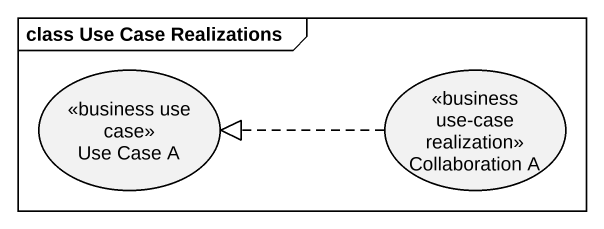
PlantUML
@startuml
mainframe class Use Case Realizations
usecase "Use Case A" as Use_Case_A <<business use case>>
usecase "Collaboration A" as Collaboration_A <<business use-case realization>>
Collaboration_A .left.|> Use_Case_A
@enduml
